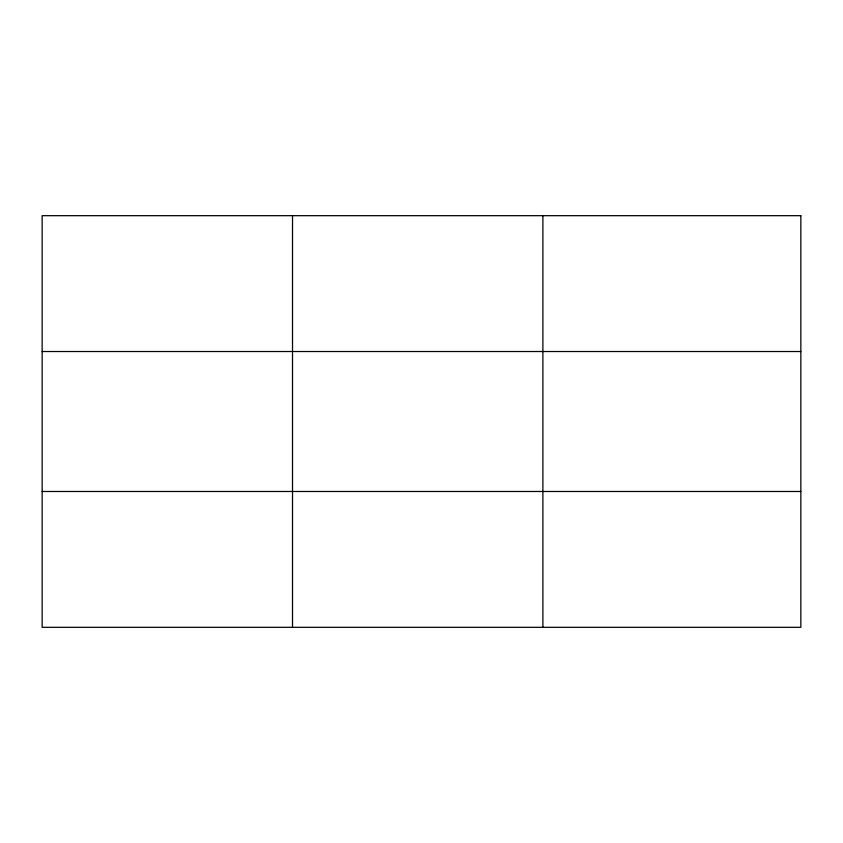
<?xml version="1.0" encoding="UTF-8"?>
<svg xmlns="http://www.w3.org/2000/svg" width="843" height="843" viewBox="0 0 843 843"><rect width="100%" height="100%" fill="white"/><g stroke="black" fill="none" stroke-linecap="round" stroke-linejoin="round"><path stroke-width="1.26" d="M292.521 627.318L292.521 215.682M542.892 627.318L542.892 215.682M42.15 351.52L800.85 351.52M42.15 491.48L800.85 491.48M800.85 215.682L800.85 627.318L42.15 627.318L42.15 215.682L800.85 215.682"/></g></svg>
